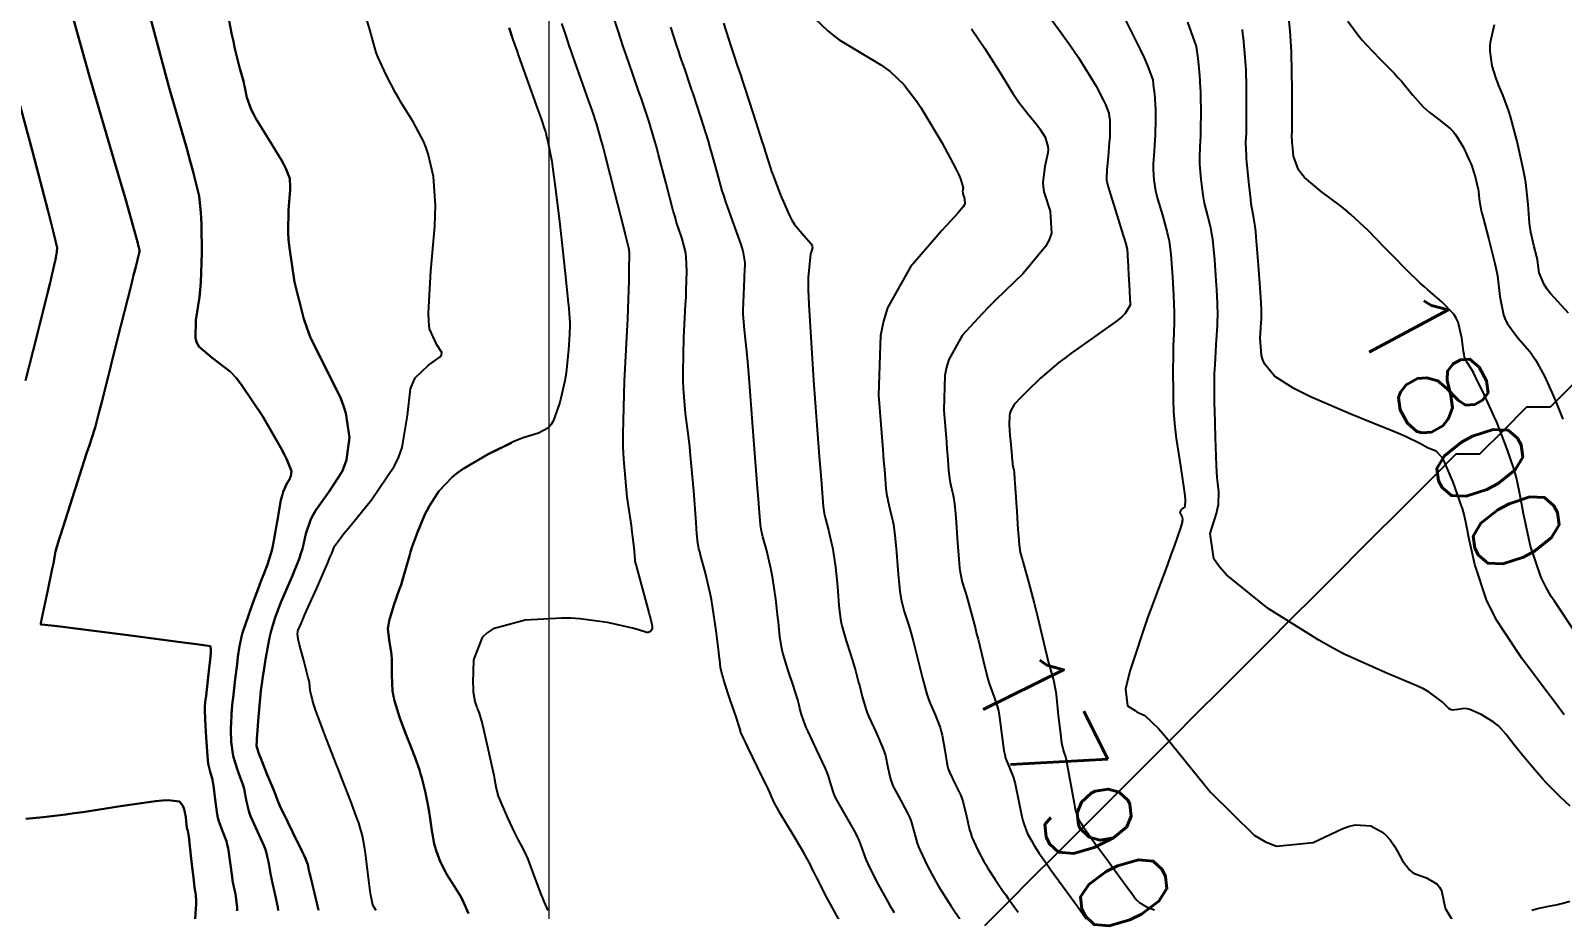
# Model space of a CAD drawing. Header units: metres. Extents: x 837117 to 838477, y 1189012 to 1191015.
# Drawn here: x 837854.5 to 837919.5, y 1189272.1 to 1189309.4 of the extents above; entities that cross this region are included whole.
import ezdxf

# ---------------------------------------------------------------- set-up
doc = ezdxf.new("R2010")
doc.units = ezdxf.units.M
doc.header["$LTSCALE"] = 0.3
doc.layers.add('COORD', color=7, linetype='Continuous', lineweight=20)
doc.layers.add('DRENAJE', color=5, linetype='Continuous', lineweight=25)
doc.layers.add('COTAS 10', color=1, linetype='Continuous')
doc.layers.add('COTAS INT', color=252, linetype='Continuous')
doc.styles.get("Standard").update_dxf_attribs({"font": 'simplex.shx'})

msp = doc.modelspace()

# ---------------------------------------------------------------- linework, layer by layer
at = {"layer": 'COORD'}
msp.add_line((837876.514, 1189013.872), (837876.514, 1191013.872), dxfattribs=at)
at = {"layer": 'COTAS 10'}
for points, elevation in [([(837855.861, 1189311.559), (837857.025, 1189307.411), (837858.129, 1189303.65), (837858.354, 1189302.879), (837858.543, 1189302.225), (837858.935, 1189300.843), (837859.066, 1189300.343), (837859.091, 1189300.245), (837859.111, 1189300.166), (837859.144, 1189300.028), (837859.142, 1189300), (837859.141, 1189299.989), (837859.139, 1189299.978), (837859.131, 1189299.93), (837858.984, 1189299.337), (837858.895, 1189298.983), (837858.786, 1189298.546), (837858.216, 1189296.28), (837857.641, 1189293.999), (837857.527, 1189293.553), (837857.433, 1189293.187), (837857.26, 1189292.532), (837857.101, 1189292.043), (837857.016, 1189291.781), (837856.914, 1189291.464), (837856.397, 1189289.863), (837855.887, 1189288.274), (837855.789, 1189287.965), (837855.709, 1189287.712), (837855.577, 1189287.272), (837855.567, 1189287.205), (837855.564, 1189287.187), (837855.562, 1189287.169), (837855.555, 1189287.109), (837855.504, 1189286.847), (837855.475, 1189286.702), (837855.438, 1189286.526), (837855.25, 1189285.63), (837855, 1189284.439), (837854.954, 1189284.223), (837854.954, 1189284.207), (837854.953, 1189284.19), (837854.957, 1189284.175), (837854.96, 1189284.172), (837854.964, 1189284.171), (837854.982, 1189284.174), (837855.543, 1189284.111), (837855.888, 1189284.068), (837856.316, 1189284.015), (837858.547, 1189283.729), (837860.784, 1189283.44), (837861.215, 1189283.384), (837861.564, 1189283.338), (837862.148, 1189283.26), (837862.167, 1189283.069), (837862.162, 1189282.953), (837862.151, 1189282.809), (837862.073, 1189282.06), (837861.982, 1189281.289), (837861.964, 1189281.13), (837861.949, 1189280.996), (837861.919, 1189280.712), (837861.92, 1189280.43), (837861.924, 1189280.297), (837861.93, 1189280.141), (837861.965, 1189279.38), (837862.021, 1189278.599), (837862.039, 1189278.431), (837862.06, 1189278.283), (837862.144, 1189277.921), (837862.233, 1189277.604), (837862.255, 1189277.484), (837862.277, 1189277.351), (837862.349, 1189276.755), (837862.438, 1189276.131), (837862.471, 1189275.98), (837862.507, 1189275.839), (837862.668, 1189275.409), (837862.83, 1189274.981), (837862.867, 1189274.842), (837862.9, 1189274.694), (837862.994, 1189274.082), (837863.069, 1189273.468), (837863.092, 1189273.318), (837863.116, 1189273.177), (837863.208, 1189272.738), (837863.276, 1189272.308), (837863.284, 1189272.173), (837863.289, 1189272.03)], 1770), ([(837863.289, 1189272.03), (837863.284, 1189272.173), (837863.276, 1189272.308), (837863.208, 1189272.738), (837863.116, 1189273.177), (837863.092, 1189273.318), (837863.069, 1189273.468), (837862.994, 1189274.082), (837862.9, 1189274.694), (837862.867, 1189274.842), (837862.83, 1189274.981), (837862.668, 1189275.409), (837862.507, 1189275.839), (837862.471, 1189275.98), (837862.438, 1189276.131), (837862.349, 1189276.755), (837862.277, 1189277.351), (837862.255, 1189277.484), (837862.233, 1189277.604), (837862.144, 1189277.921), (837862.06, 1189278.283), (837862.039, 1189278.431), (837862.021, 1189278.599), (837861.965, 1189279.38), (837861.93, 1189280.141), (837861.924, 1189280.297), (837861.92, 1189280.43), (837861.919, 1189280.712), (837861.949, 1189280.996), (837861.964, 1189281.13), (837861.982, 1189281.289), (837862.073, 1189282.06), (837862.151, 1189282.809), (837862.162, 1189282.953), (837862.167, 1189283.069), (837862.148, 1189283.26), (837861.564, 1189283.338), (837861.215, 1189283.384), (837860.784, 1189283.44), (837858.547, 1189283.729), (837856.316, 1189284.015), (837855.888, 1189284.068), (837855.543, 1189284.111), (837854.982, 1189284.174), (837854.964, 1189284.171), (837854.96, 1189284.172), (837854.957, 1189284.175), (837854.953, 1189284.19), (837854.954, 1189284.207), (837854.954, 1189284.223), (837855, 1189284.439), (837855.25, 1189285.63), (837855.438, 1189286.526), (837855.475, 1189286.702), (837855.504, 1189286.847), (837855.555, 1189287.109), (837855.562, 1189287.169), (837855.564, 1189287.187), (837855.567, 1189287.205), (837855.577, 1189287.272), (837855.709, 1189287.712), (837855.789, 1189287.965), (837855.887, 1189288.274), (837856.397, 1189289.863), (837856.914, 1189291.464), (837857.016, 1189291.781), (837857.101, 1189292.043), (837857.26, 1189292.532), (837857.433, 1189293.187), (837857.527, 1189293.553), (837857.641, 1189293.999), (837858.216, 1189296.28), (837858.786, 1189298.546), (837858.895, 1189298.983), (837858.984, 1189299.337), (837859.131, 1189299.93), (837859.139, 1189299.978), (837859.141, 1189299.989), (837859.142, 1189300), (837859.144, 1189300.028), (837859.111, 1189300.166), (837859.091, 1189300.245), (837859.066, 1189300.343), (837858.935, 1189300.843), (837858.543, 1189302.225), (837858.354, 1189302.879), (837858.129, 1189303.65), (837857.025, 1189307.411), (837855.861, 1189311.559)], 1770), ([(837920.071, 1189283.784), (837919.15, 1189285.16), (837919.015, 1189285.361), (837918.79, 1189285.769), (837918.595, 1189286.165), (837918.133, 1189287.495), (837917.898, 1189288.607), (837917.846, 1189288.866), (837917.799, 1189289.104), (837917.678, 1189289.786), (837917.546, 1189290.395), (837917.493, 1189290.587), (837917.433, 1189290.789), (837917.155, 1189291.604), (837916.808, 1189292.495), (837916.704, 1189292.746), (837916.596, 1189292.998), (837916.177, 1189293.923), (837915.798, 1189294.699), (837915.715, 1189294.858), (837915.641, 1189294.993), (837915.455, 1189295.275), (837915.345, 1189295.512), (837915.32, 1189295.618), (837915.297, 1189295.742), (837915.231, 1189296.334), (837915.071, 1189296.997), (837914.987, 1189297.165), (837914.887, 1189297.327), (837914.385, 1189297.856), (837913.784, 1189298.359), (837913.622, 1189298.503), (837913.461, 1189298.651), (837912.894, 1189299.202), (837912.307, 1189299.801), (837912.133, 1189299.979), (837911.953, 1189300.16), (837911.266, 1189300.858), (837910.52, 1189301.559), (837910.304, 1189301.743), (837910.133, 1189301.883), (837910.084, 1189301.922), (837909.256, 1189302.535), (837908.558, 1189303.121), (837908.42, 1189303.283), (837908.305, 1189303.446), (837908.092, 1189304.034), (837908.046, 1189304.516), (837908.037, 1189304.612), (837908.031, 1189304.691), (837908.022, 1189304.839), (837908.026, 1189305.137), (837908.027, 1189305.31), (837908.027, 1189305.523), (837908.03, 1189306.621), (837908.018, 1189307.863), (837908.009, 1189308.168), (837907.999, 1189308.455), (837907.943, 1189309.347), (837907.862, 1189310.154)], 1800), ([(837877.048, 1189309.65), (837877.204, 1189309.172), (837877.369, 1189308.683), (837877.434, 1189308.495), (837877.508, 1189308.283), (837877.846, 1189307.328), (837878.19, 1189306.356), (837878.268, 1189306.134), (837878.337, 1189305.932), (837878.525, 1189305.374), (837878.726, 1189304.672), (837878.805, 1189304.38), (837878.893, 1189304.046), (837879.293, 1189302.484), (837879.667, 1189300.998), (837879.739, 1189300.711), (837879.797, 1189300.478), (837879.892, 1189300.085), (837879.897, 1189300.042), (837879.898, 1189300.03), (837879.9, 1189300.017), (837879.905, 1189299.968), (837879.906, 1189299.75), (837879.905, 1189299.631), (837879.903, 1189299.487), (837879.892, 1189298.752), (837879.853, 1189297.551), (837879.834, 1189297.112), (837879.812, 1189296.627), (837879.704, 1189294.492), (837879.64, 1189292.256), (837879.647, 1189291.707), (837879.664, 1189291.189), (837879.812, 1189289.574), (837879.991, 1189288.368), (837880.027, 1189288.107), (837880.058, 1189287.879), (837880.122, 1189287.321), (837880.144, 1189287.035), (837880.148, 1189286.979), (837880.152, 1189286.933), (837880.158, 1189286.849), (837880.215, 1189286.633), (837880.25, 1189286.504), (837880.293, 1189286.345), (837880.52, 1189285.521), (837880.749, 1189284.683), (837880.793, 1189284.515), (837880.83, 1189284.375), (837880.893, 1189284.102), (837880.887, 1189284.012), (837880.88, 1189283.988), (837880.87, 1189283.965), (837880.811, 1189283.882), (837880.721, 1189283.831), (837880.692, 1189283.827), (837880.66, 1189283.828), (837880.527, 1189283.869), (837880.202, 1189283.973), (837880.049, 1189284.013), (837879.869, 1189284.058), (837878.99, 1189284.262), (837877.812, 1189284.42), (837877.443, 1189284.436), (837877.056, 1189284.439), (837875.504, 1189284.352), (837874.149, 1189283.993), (837873.886, 1189283.825), (837873.672, 1189283.628), (837873.306, 1189282.67), (837873.285, 1189281.7), (837873.289, 1189281.495), (837873.297, 1189281.318), (837873.359, 1189280.911), (837873.442, 1189280.697), (837873.464, 1189280.642), (837873.484, 1189280.589), (837873.552, 1189280.415), (837873.648, 1189280.079), (837873.687, 1189279.924), (837873.731, 1189279.742), (837873.933, 1189278.862), (837874.129, 1189277.97), (837874.168, 1189277.78), (837874.201, 1189277.615), (837874.269, 1189277.225), (837874.359, 1189276.894), (837874.406, 1189276.766), (837874.463, 1189276.622), (837874.749, 1189275.971), (837875.051, 1189275.334), (837875.119, 1189275.199), (837875.179, 1189275.082), (837875.337, 1189274.807), (837875.489, 1189274.51), (837875.545, 1189274.378), (837875.607, 1189274.225), (837875.883, 1189273.494), (837876.164, 1189272.742), (837876.23, 1189272.576), (837876.291, 1189272.428), (837876.467, 1189272.045)], 1780), ([(837894.426, 1189309.423), (837894.729, 1189308.988), (837895, 1189308.591), (837895.709, 1189307.474), (837896.184, 1189306.69), (837896.308, 1189306.503), (837896.428, 1189306.33), (837896.832, 1189305.812), (837897.176, 1189305.398), (837897.258, 1189305.29), (837897.334, 1189305.185), (837897.56, 1189304.828), (837897.671, 1189304.434), (837897.675, 1189304.305), (837897.667, 1189304.167), (837897.539, 1189303.598), (837897.449, 1189302.926), (837897.465, 1189302.724), (837897.498, 1189302.515), (837897.766, 1189301.699), (837897.823, 1189300.77), (837897.724, 1189300.489), (837897.574, 1189300.197), (837896.618, 1189299.06), (837895.443, 1189297.922), (837895.155, 1189297.63), (837894.884, 1189297.349), (837894.041, 1189296.42), (837893.473, 1189295.412), (837893.375, 1189295.081), (837893.303, 1189294.727), (837893.257, 1189293.264), (837893.363, 1189291.894), (837893.386, 1189291.6), (837893.407, 1189291.342), (837893.46, 1189290.719), (837893.501, 1189290.367), (837893.515, 1189290.28), (837893.529, 1189290.199), (837893.586, 1189289.943), (837893.642, 1189289.707), (837893.656, 1189289.637), (837893.669, 1189289.565), (837893.708, 1189289.291), (837893.749, 1189288.862), (837893.762, 1189288.693), (837893.776, 1189288.502), (837893.835, 1189287.627), (837893.889, 1189286.962), (837893.905, 1189286.755), (837893.927, 1189286.564), (837893.949, 1189286.396), (837894.038, 1189285.972), (837894.15, 1189285.612), (837894.188, 1189285.484), (837894.228, 1189285.343), (837894.398, 1189284.731), (837894.593, 1189283.992), (837894.649, 1189283.772), (837894.706, 1189283.544), (837894.921, 1189282.664), (837895.128, 1189281.859), (837895.181, 1189281.678), (837895.231, 1189281.517), (837895.397, 1189281.086), (837895.537, 1189280.666), (837895.571, 1189280.511), (837895.603, 1189280.34), (837895.703, 1189279.58), (837895.807, 1189278.824), (837895.842, 1189278.655), (837895.879, 1189278.503), (837896.035, 1189278.102), (837896.2, 1189277.716), (837896.243, 1189277.574), (837896.285, 1189277.417), (837896.425, 1189276.726), (837896.564, 1189276.028), (837896.605, 1189275.867), (837896.647, 1189275.72), (837896.808, 1189275.304), (837896.984, 1189274.983), (837897.088, 1189274.807), (837897.289, 1189274.494), (837897.569, 1189274.092), (837897.672, 1189273.948), (837897.786, 1189273.79), (837898.287, 1189273.099), (837898.791, 1189272.409), (837898.906, 1189272.25), (837899.009, 1189272.105), (837899.295, 1189271.699)], 1790), ([(837874.923, 1189284.198), (837874.149, 1189283.993), (837873.886, 1189283.825), (837873.672, 1189283.628), (837873.306, 1189282.67), (837873.285, 1189281.7), (837873.289, 1189281.495), (837873.297, 1189281.318), (837873.359, 1189280.911), (837873.442, 1189280.697), (837873.464, 1189280.642), (837873.484, 1189280.589), (837873.552, 1189280.415), (837873.648, 1189280.079), (837873.687, 1189279.924), (837873.731, 1189279.742), (837873.933, 1189278.862), (837874.129, 1189277.97), (837874.168, 1189277.78), (837874.201, 1189277.615), (837874.269, 1189277.225), (837874.359, 1189276.894), (837874.406, 1189276.766), (837874.463, 1189276.622), (837874.749, 1189275.971), (837874.923, 1189275.603)], 1780)]:
    msp.add_lwpolyline(points, dxfattribs=dict(at, elevation=elevation))
at = {"layer": 'COTAS INT'}
for points, elevation in [([(837896.372, 1189311.835), (837898.239, 1189309.259), (837898.63, 1189308.701), (837898.966, 1189308.211), (837899.722, 1189307.001), (837900.047, 1189306.355), (837900.111, 1189306.221), (837900.163, 1189306.106), (837900.256, 1189305.849), (837900.272, 1189305.721), (837900.276, 1189305.687), (837900.28, 1189305.654), (837900.292, 1189305.538), (837900.3, 1189305.41), (837900.301, 1189305.369), (837900.302, 1189305.325), (837900.304, 1189305.147), (837900.291, 1189304.856), (837900.283, 1189304.741), (837900.274, 1189304.611), (837900.222, 1189304.018), (837900.173, 1189303.445), (837900.164, 1189303.327), (837900.157, 1189303.227), (837900.153, 1189303.015), (837900.226, 1189302.73), (837900.269, 1189302.584), (837900.323, 1189302.409), (837900.596, 1189301.537), (837900.869, 1189300.668), (837900.922, 1189300.495), (837900.964, 1189300.352), (837901.035, 1189300.081), (837901.047, 1189299.869), (837901.053, 1189299.764), (837901.06, 1189299.637), (837901.094, 1189299.011), (837901.129, 1189298.349), (837901.137, 1189298.201), (837901.145, 1189298.068), (837901.164, 1189297.713), (837900.949, 1189297.357), (837900.809, 1189297.224), (837900.633, 1189297.075), (837899.707, 1189296.409), (837898.645, 1189295.668), (837898.384, 1189295.472), (837898.137, 1189295.279), (837897.363, 1189294.614), (837896.776, 1189294.053), (837896.646, 1189293.926), (837896.531, 1189293.811), (837896.237, 1189293.496), (837896.082, 1189293.221), (837896.055, 1189293.131), (837896.035, 1189293.035), (837896.023, 1189292.636), (837896.058, 1189292.193), (837896.069, 1189292.07), (837896.079, 1189291.945), (837896.121, 1189291.493), (837896.159, 1189291.113), (837896.168, 1189291.035), (837896.176, 1189290.969), (837896.199, 1189290.827), (837896.215, 1189290.759), (837896.219, 1189290.738), (837896.223, 1189290.718), (837896.234, 1189290.638), (837896.258, 1189290.328), (837896.269, 1189290.162), (837896.282, 1189289.962), (837896.348, 1189288.948), (837896.4, 1189288.203), (837896.419, 1189287.929), (837896.436, 1189287.725), (837896.451, 1189287.554), (837896.497, 1189287.221), (837896.574, 1189286.963), (837896.608, 1189286.84), (837896.648, 1189286.694), (837896.843, 1189285.984), (837897.083, 1189285.072), (837897.152, 1189284.8), (837897.223, 1189284.519), (837897.488, 1189283.433), (837897.717, 1189282.492), (837897.766, 1189282.303), (837897.808, 1189282.145), (837897.905, 1189281.832), (837897.97, 1189281.532), (837897.992, 1189281.382), (837898.015, 1189281.204), (837898.113, 1189280.317), (837898.213, 1189279.43), (837898.238, 1189279.251), (837898.262, 1189279.1), (837898.338, 1189278.797), (837898.426, 1189278.514), (837898.457, 1189278.376), (837898.49, 1189278.212), (837898.781, 1189276.595), (837898.815, 1189276.427), (837898.847, 1189276.285), (837898.938, 1189275.98), (837899.015, 1189275.838), (837899.038, 1189275.8), (837899.061, 1189275.761), (837899.149, 1189275.624), (837899.361, 1189275.326), (837899.463, 1189275.186), (837899.582, 1189275.021), (837900.167, 1189274.22), (837900.754, 1189273.417), (837900.875, 1189273.251), (837900.977, 1189273.11), (837901.197, 1189272.804), (837901.295, 1189272.666), (837901.322, 1189272.63), (837901.348, 1189272.596), (837901.441, 1189272.483), (837901.571, 1189272.373), (837901.621, 1189272.34), (837901.676, 1189272.307), (837901.927, 1189272.178), (837902.185, 1189272.069)], 1792), ([(837862.746, 1189310.84), (837863.051, 1189309.247), (837863.124, 1189308.893), (837863.192, 1189308.576), (837863.397, 1189307.747), (837863.547, 1189307.203), (837863.582, 1189307.067), (837863.613, 1189306.936), (837863.699, 1189306.516), (837863.881, 1189306.01), (837863.972, 1189305.826), (837864.081, 1189305.623), (837864.623, 1189304.73), (837865.161, 1189303.86), (837865.267, 1189303.67), (837865.355, 1189303.503), (837865.517, 1189303.087), (837865.532, 1189302.717), (837865.528, 1189302.58), (837865.519, 1189302.427), (837865.456, 1189301.748), (837865.442, 1189300.803), (837865.465, 1189300.484), (837865.5, 1189300.138), (837865.722, 1189298.681), (837866.11, 1189297.126), (837866.249, 1189296.719), (837866.402, 1189296.323), (837867.069, 1189294.978), (837867.679, 1189293.76), (837867.796, 1189293.444), (837867.891, 1189293.137), (837868.047, 1189292.105), (837867.92, 1189291.161), (837867.837, 1189290.91), (837867.733, 1189290.663), (837867.186, 1189289.806), (837866.618, 1189289.026), (837866.502, 1189288.828), (837866.404, 1189288.637), (837866.198, 1189288.01), (837866.053, 1189287.379), (837865.992, 1189287.185), (837865.924, 1189286.983), (837865.603, 1189286.183), (837865.265, 1189285.4), (837865.185, 1189285.209), (837865.111, 1189285.028), (837864.893, 1189284.466), (837864.723, 1189283.907), (837864.679, 1189283.729), (837864.637, 1189283.539), (837864.498, 1189282.769), (837864.389, 1189282.044), (837864.365, 1189281.884), (837864.345, 1189281.741), (837864.295, 1189281.37), (837864.259, 1189281.018), (837864.247, 1189280.887), (837864.234, 1189280.741), (837864.179, 1189280.093), (837864.131, 1189279.477), (837864.123, 1189279.351), (837864.116, 1189279.245), (837864.108, 1189279.022), (837864.179, 1189278.783), (837864.222, 1189278.666), (837864.275, 1189278.528), (837864.55, 1189277.844), (837864.825, 1189277.17), (837864.878, 1189277.036), (837864.921, 1189276.926), (837864.992, 1189276.723), (837865.093, 1189276.486), (837865.155, 1189276.356), (837865.232, 1189276.197), (837865.631, 1189275.389), (837866.032, 1189274.573), (837866.109, 1189274.409), (837866.172, 1189274.273), (837866.277, 1189274.003), (837866.327, 1189273.759), (837866.355, 1189273.639), (837866.39, 1189273.495), (837866.567, 1189272.785), (837866.74, 1189272.066)], 1774), ([(837866.74, 1189272.066), (837866.567, 1189272.785), (837866.39, 1189273.495), (837866.355, 1189273.639), (837866.327, 1189273.759), (837866.277, 1189274.003), (837866.172, 1189274.273), (837866.109, 1189274.409), (837866.032, 1189274.573), (837865.631, 1189275.389), (837865.232, 1189276.197), (837865.155, 1189276.356), (837865.093, 1189276.486), (837864.992, 1189276.723), (837864.921, 1189276.926), (837864.878, 1189277.036), (837864.825, 1189277.17), (837864.55, 1189277.844), (837864.275, 1189278.528), (837864.222, 1189278.666), (837864.179, 1189278.783), (837864.108, 1189279.022), (837864.116, 1189279.245), (837864.123, 1189279.351), (837864.131, 1189279.477), (837864.179, 1189280.093), (837864.234, 1189280.741), (837864.247, 1189280.887), (837864.259, 1189281.018), (837864.295, 1189281.37), (837864.345, 1189281.741), (837864.365, 1189281.884), (837864.389, 1189282.044), (837864.498, 1189282.769), (837864.637, 1189283.539), (837864.679, 1189283.729), (837864.723, 1189283.907), (837864.893, 1189284.466), (837865.111, 1189285.028), (837865.185, 1189285.209), (837865.265, 1189285.4), (837865.603, 1189286.183), (837865.924, 1189286.983), (837865.992, 1189287.185), (837866.053, 1189287.379), (837866.198, 1189288.01), (837866.404, 1189288.637), (837866.502, 1189288.828), (837866.618, 1189289.026), (837867.186, 1189289.806), (837867.733, 1189290.663), (837867.837, 1189290.91), (837867.92, 1189291.161), (837868.047, 1189292.105), (837867.891, 1189293.137), (837867.796, 1189293.444), (837867.679, 1189293.76), (837867.069, 1189294.978), (837866.402, 1189296.323), (837866.249, 1189296.719), (837866.11, 1189297.126), (837865.722, 1189298.681), (837865.5, 1189300.138), (837865.465, 1189300.484), (837865.442, 1189300.803), (837865.456, 1189301.748), (837865.519, 1189302.427), (837865.528, 1189302.58), (837865.532, 1189302.717), (837865.517, 1189303.087), (837865.355, 1189303.503), (837865.267, 1189303.67), (837865.161, 1189303.86), (837864.623, 1189304.73), (837864.081, 1189305.623), (837863.972, 1189305.826), (837863.881, 1189306.01), (837863.699, 1189306.516), (837863.613, 1189306.936), (837863.582, 1189307.067), (837863.547, 1189307.203), (837863.397, 1189307.747), (837863.192, 1189308.576), (837863.124, 1189308.893), (837863.051, 1189309.247), (837862.746, 1189310.84)], 1774), ([(837859.549, 1189310.089), (837860.403, 1189306.927), (837861.147, 1189304.358), (837861.296, 1189303.822), (837861.422, 1189303.363), (837861.671, 1189302.337), (837861.744, 1189301.648), (837861.757, 1189301.4), (837861.768, 1189301.127), (837861.783, 1189299.937), (837861.742, 1189298.677), (837861.718, 1189298.361), (837861.687, 1189298.058), (837861.529, 1189297.08), (837861.517, 1189296.296), (837861.578, 1189296.115), (837861.668, 1189295.95), (837862.226, 1189295.484), (837863.008, 1189294.88), (837863.238, 1189294.628), (837863.474, 1189294.338), (837864.378, 1189292.987), (837865.136, 1189291.664), (837865.281, 1189291.392), (837865.398, 1189291.162), (837865.584, 1189290.675), (837865.556, 1189290.463), (837865.537, 1189290.406), (837865.514, 1189290.35), (837865.391, 1189290.158), (837865.234, 1189289.794), (837865.189, 1189289.63), (837865.144, 1189289.439), (837864.977, 1189288.522), (837864.81, 1189287.573), (837864.765, 1189287.362), (837864.72, 1189287.173), (837864.563, 1189286.677), (837864.37, 1189286.207), (837864.302, 1189286.034), (837864.229, 1189285.843), (837863.915, 1189285.001), (837863.618, 1189284.148), (837863.557, 1189283.951), (837863.503, 1189283.771), (837863.385, 1189283.259), (837863.319, 1189282.799), (837863.299, 1189282.651), (837863.279, 1189282.494), (837863.2, 1189281.852), (837863.126, 1189281.204), (837863.109, 1189281.043), (837863.094, 1189280.889), (837863.049, 1189280.402), (837863.026, 1189279.953), (837863.023, 1189279.824), (837863.023, 1189279.693), (837863.037, 1189279.201), (837863.1, 1189278.691), (837863.131, 1189278.549), (837863.167, 1189278.405), (837863.347, 1189277.883), (837863.529, 1189277.387), (837863.567, 1189277.26), (837863.599, 1189277.139), (837863.67, 1189276.739), (837863.766, 1189276.309), (837863.813, 1189276.168), (837863.869, 1189276.018), (837864.15, 1189275.399), (837864.431, 1189274.777), (837864.488, 1189274.626), (837864.536, 1189274.483), (837864.635, 1189274.043), (837864.698, 1189273.614), (837864.724, 1189273.478), (837864.753, 1189273.336), (837864.887, 1189272.762), (837865.008, 1189272.187), (837865.028, 1189272.044)], 1772), ([(837865.028, 1189272.044), (837865.008, 1189272.187), (837864.887, 1189272.762), (837864.753, 1189273.336), (837864.724, 1189273.478), (837864.698, 1189273.614), (837864.635, 1189274.043), (837864.536, 1189274.483), (837864.488, 1189274.626), (837864.431, 1189274.777), (837864.15, 1189275.399), (837863.869, 1189276.018), (837863.813, 1189276.168), (837863.766, 1189276.309), (837863.67, 1189276.739), (837863.599, 1189277.139), (837863.567, 1189277.26), (837863.529, 1189277.387), (837863.347, 1189277.883), (837863.167, 1189278.405), (837863.131, 1189278.549), (837863.1, 1189278.691), (837863.037, 1189279.201), (837863.023, 1189279.693), (837863.023, 1189279.824), (837863.026, 1189279.953), (837863.049, 1189280.402), (837863.094, 1189280.889), (837863.109, 1189281.043), (837863.126, 1189281.204), (837863.2, 1189281.852), (837863.279, 1189282.494), (837863.299, 1189282.651), (837863.319, 1189282.799), (837863.385, 1189283.259), (837863.503, 1189283.771), (837863.557, 1189283.951), (837863.618, 1189284.148), (837863.915, 1189285.001), (837864.229, 1189285.843), (837864.302, 1189286.034), (837864.37, 1189286.207), (837864.563, 1189286.677), (837864.72, 1189287.173), (837864.765, 1189287.362), (837864.81, 1189287.573), (837864.977, 1189288.522), (837865.144, 1189289.439), (837865.189, 1189289.63), (837865.234, 1189289.794), (837865.391, 1189290.158), (837865.514, 1189290.35), (837865.537, 1189290.406), (837865.556, 1189290.463), (837865.584, 1189290.675), (837865.398, 1189291.162), (837865.281, 1189291.392), (837865.136, 1189291.664), (837864.378, 1189292.987), (837863.474, 1189294.338), (837863.238, 1189294.628), (837863.008, 1189294.88), (837862.226, 1189295.484), (837861.668, 1189295.95), (837861.578, 1189296.115), (837861.517, 1189296.296), (837861.529, 1189297.08), (837861.687, 1189298.058), (837861.718, 1189298.361), (837861.742, 1189298.677), (837861.783, 1189299.937), (837861.768, 1189301.127), (837861.757, 1189301.4), (837861.744, 1189301.648), (837861.671, 1189302.337), (837861.422, 1189303.363), (837861.296, 1189303.822), (837861.147, 1189304.358), (837860.403, 1189306.927), (837859.549, 1189310.089)], 1772), ([(837869.178, 1189272.047), (837869.045, 1189272.27), (837868.976, 1189272.559), (837868.953, 1189272.697), (837868.929, 1189272.86), (837868.827, 1189273.656), (837868.725, 1189274.479), (837868.7, 1189274.659), (837868.677, 1189274.818), (837868.607, 1189275.219), (837868.491, 1189275.611), (837868.439, 1189275.763), (837868.379, 1189275.935), (837868.087, 1189276.714), (837867.71, 1189277.69), (837867.596, 1189277.985), (837867.476, 1189278.292), (837867.008, 1189279.489), (837866.61, 1189280.55), (837866.535, 1189280.77), (837866.475, 1189280.959), (837866.384, 1189281.375), (837866.347, 1189281.697), (837866.321, 1189281.827), (837866.288, 1189281.974), (837866.11, 1189282.652), (837865.933, 1189283.309), (837865.901, 1189283.442), (837865.875, 1189283.554), (837865.843, 1189283.786), (837865.856, 1189283.866), (837865.86, 1189283.883), (837865.862, 1189283.898), (837865.871, 1189283.931), (837865.994, 1189284.212), (837866.069, 1189284.383), (837866.161, 1189284.594), (837866.644, 1189285.689), (837867.127, 1189286.793), (837867.22, 1189287.008), (837867.295, 1189287.185), (837867.42, 1189287.499), (837867.665, 1189287.835), (837867.816, 1189288.026), (837868.003, 1189288.259), (837868.981, 1189289.454), (837869.954, 1189290.897), (837870.139, 1189291.286), (837870.286, 1189291.672), (837870.514, 1189293.028), (837870.643, 1189294.165), (837870.729, 1189294.412), (837870.837, 1189294.63), (837871.407, 1189295.173), (837871.894, 1189295.519), (837871.949, 1189295.613), (837871.969, 1189295.706), (837871.755, 1189296.034), (837871.449, 1189296.71), (837871.411, 1189297.021), (837871.394, 1189297.387), (837871.504, 1189299.159), (837871.669, 1189301.065), (837871.687, 1189301.516), (837871.693, 1189301.933), (837871.617, 1189303.162), (837871.391, 1189304.132), (837871.303, 1189304.387), (837871.204, 1189304.635), (837870.753, 1189305.482), (837870.258, 1189306.279), (837870.131, 1189306.496), (837870.007, 1189306.711), (837869.598, 1189307.475), (837869.263, 1189308.219), (837869.187, 1189308.422), (837869.118, 1189308.624), (837868.93, 1189309.343), (837868.679, 1189310.147)], 1776), ([(837869.178, 1189272.047), (837869.045, 1189272.27), (837868.976, 1189272.559), (837868.953, 1189272.697), (837868.929, 1189272.86), (837868.827, 1189273.656), (837868.725, 1189274.479), (837868.7, 1189274.659), (837868.677, 1189274.818), (837868.607, 1189275.219), (837868.491, 1189275.611), (837868.439, 1189275.763), (837868.379, 1189275.935), (837868.087, 1189276.714), (837867.71, 1189277.69), (837867.596, 1189277.985), (837867.476, 1189278.292), (837867.008, 1189279.489), (837866.61, 1189280.55), (837866.535, 1189280.77), (837866.475, 1189280.959), (837866.384, 1189281.375), (837866.347, 1189281.697), (837866.321, 1189281.827), (837866.288, 1189281.974), (837866.11, 1189282.652), (837865.933, 1189283.309), (837865.901, 1189283.442), (837865.875, 1189283.554), (837865.843, 1189283.786), (837865.856, 1189283.866), (837865.86, 1189283.883), (837865.862, 1189283.898), (837865.871, 1189283.931), (837865.994, 1189284.212), (837866.069, 1189284.383), (837866.161, 1189284.594), (837866.644, 1189285.689), (837867.127, 1189286.793), (837867.22, 1189287.008), (837867.295, 1189287.185), (837867.42, 1189287.499), (837867.665, 1189287.835), (837867.816, 1189288.026), (837868.003, 1189288.259), (837868.981, 1189289.454), (837869.954, 1189290.897), (837870.139, 1189291.286), (837870.286, 1189291.672), (837870.514, 1189293.028), (837870.643, 1189294.165), (837870.729, 1189294.412), (837870.837, 1189294.63), (837871.407, 1189295.173), (837871.894, 1189295.519), (837871.949, 1189295.613), (837871.969, 1189295.706), (837871.755, 1189296.034), (837871.449, 1189296.71), (837871.411, 1189297.021), (837871.394, 1189297.387), (837871.504, 1189299.159), (837871.669, 1189301.065), (837871.687, 1189301.516), (837871.693, 1189301.933), (837871.617, 1189303.162), (837871.391, 1189304.132), (837871.303, 1189304.387), (837871.204, 1189304.635), (837870.753, 1189305.482), (837870.258, 1189306.279), (837870.131, 1189306.496), (837870.007, 1189306.711), (837869.598, 1189307.475), (837869.263, 1189308.219), (837869.187, 1189308.422), (837869.118, 1189308.624), (837868.93, 1189309.343), (837868.679, 1189310.147)], 1776), ([(837887.474, 1189310.161), (837888.332, 1189309.348), (837888.576, 1189309.151), (837888.822, 1189308.967), (837889.737, 1189308.404), (837890.585, 1189307.905), (837890.789, 1189307.761), (837890.98, 1189307.615), (837891.562, 1189307.068), (837892.11, 1189306.349), (837892.28, 1189306.095), (837892.457, 1189305.817), (837893.166, 1189304.611), (837893.767, 1189303.487), (837893.878, 1189303.26), (837893.964, 1189303.069), (837894.074, 1189302.684), (837894.053, 1189302.525), (837894.057, 1189302.477), (837894.064, 1189302.427), (837894.128, 1189302.234), (837894.141, 1189302.014), (837894.118, 1189301.948), (837894.082, 1189301.879), (837893.856, 1189301.61), (837893.363, 1189301.089), (837893.16, 1189300.861), (837892.927, 1189300.597), (837891.845, 1189299.344), (837890.863, 1189297.602), (837890.695, 1189297.03), (837890.57, 1189296.42), (837890.492, 1189293.892), (837890.668, 1189291.595), (837890.704, 1189291.13), (837890.735, 1189290.739), (837890.8, 1189289.945), (837890.844, 1189289.62), (837890.862, 1189289.525), (837890.882, 1189289.428), (837890.972, 1189289.059), (837891.069, 1189288.654), (837891.092, 1189288.535), (837891.115, 1189288.413), (837891.182, 1189287.945), (837891.239, 1189287.396), (837891.255, 1189287.223), (837891.27, 1189287.041), (837891.322, 1189286.306), (837891.379, 1189285.722), (837891.392, 1189285.583), (837891.392, 1189285.58), (837891.418, 1189285.403), (837891.447, 1189285.237), (837891.578, 1189284.724), (837891.727, 1189284.262), (837891.768, 1189284.128), (837891.808, 1189283.992), (837891.954, 1189283.478), (837892.103, 1189282.912), (837892.146, 1189282.743), (837892.189, 1189282.569), (837892.354, 1189281.895), (837892.539, 1189281.225), (837892.596, 1189281.054), (837892.655, 1189280.888), (837892.889, 1189280.34), (837893.103, 1189279.801), (837893.15, 1189279.64), (837893.191, 1189279.476), (837893.293, 1189278.842), (837893.401, 1189278.218), (837893.445, 1189278.059), (837893.496, 1189277.906), (837893.732, 1189277.406), (837893.975, 1189276.917), (837894.03, 1189276.772), (837894.079, 1189276.622), (837894.215, 1189276.046), (837894.348, 1189275.462), (837894.396, 1189275.306), (837894.448, 1189275.154), (837894.678, 1189274.629), (837894.953, 1189274.127), (837895.033, 1189273.99), (837895.115, 1189273.853), (837895.428, 1189273.365), (837895.777, 1189272.859), (837895.881, 1189272.71), (837895.989, 1189272.558), (837896.408, 1189271.979)], 1788), ([(837900.786, 1189310.136), (837901.596, 1189308.527), (837901.754, 1189308.192), (837901.884, 1189307.905), (837902.115, 1189307.265), (837902.156, 1189306.947), (837902.166, 1189306.862), (837902.175, 1189306.779), (837902.204, 1189306.49), (837902.224, 1189306.171), (837902.228, 1189306.068), (837902.231, 1189305.96), (837902.236, 1189305.515), (837902.225, 1189305.022), (837902.219, 1189304.883), (837902.212, 1189304.742), (837902.172, 1189304.223), (837902.141, 1189303.72), (837902.138, 1189303.589), (837902.138, 1189303.461), (837902.161, 1189303.031), (837902.241, 1189302.553), (837902.278, 1189302.395), (837902.321, 1189302.225), (837902.527, 1189301.521), (837902.733, 1189300.794), (837902.776, 1189300.61), (837902.812, 1189300.434), (837902.89, 1189299.859), (837902.929, 1189299.275), (837902.94, 1189299.093), (837902.951, 1189298.902), (837902.994, 1189298.138), (837903.023, 1189297.388), (837903.026, 1189297.206), (837903.027, 1189297.036), (837903.01, 1189296.514), (837902.985, 1189295.988), (837902.981, 1189295.816), (837902.978, 1189295.631), (837902.975, 1189294.865), (837902.98, 1189294.095), (837902.982, 1189293.908), (837902.985, 1189293.731), (837902.996, 1189293.187), (837903.048, 1189292.55), (837903.077, 1189292.315), (837903.112, 1189292.055), (837903.29, 1189290.905), (837903.451, 1189289.838), (837903.475, 1189289.63), (837903.491, 1189289.46), (837903.475, 1189289.162), (837903.405, 1189289.11), (837903.387, 1189289.095), (837903.37, 1189289.079), (837903.312, 1189289.02), (837903.276, 1189288.96), (837903.272, 1189288.943), (837903.271, 1189288.927), (837903.289, 1189288.869), (837903.323, 1189288.811), (837903.341, 1189288.779), (837903.371, 1189288.721), (837903.377, 1189288.616), (837903.37, 1189288.57), (837903.36, 1189288.517), (837903.296, 1189288.265), (837903.029, 1189287.498), (837902.891, 1189287.12), (837902.725, 1189286.671), (837901.897, 1189284.449), (837901.153, 1189282.241), (837901.04, 1189281.8), (837900.968, 1189281.433), (837901.045, 1189280.723), (837901.365, 1189280.522), (837901.447, 1189280.476), (837901.526, 1189280.434), (837901.784, 1189280.318), (837902.355, 1189279.764), (837902.632, 1189279.447), (837902.96, 1189279.058), (837904.57, 1189277.061), (837906.42, 1189275.237), (837906.898, 1189274.958), (837907.362, 1189274.776), (837908.917, 1189274.933), (837910.181, 1189275.525), (837910.462, 1189275.618), (837910.713, 1189275.679), (837911.372, 1189275.643), (837911.779, 1189275.407), (837911.871, 1189275.342), (837911.954, 1189275.278), (837912.182, 1189275.046), (837912.367, 1189274.769), (837912.423, 1189274.677), (837912.482, 1189274.577), (837912.715, 1189274.156), (837913.021, 1189273.76), (837913.127, 1189273.676), (837913.242, 1189273.602), (837913.731, 1189273.425), (837914.186, 1189273.165), (837914.279, 1189273.038), (837914.358, 1189272.888), (837914.525, 1189272.149), (837914.891, 1189271.521)], 1794), ([(837874.815, 1189309.472), (837874.871, 1189309.302), (837874.968, 1189309.006), (837875.078, 1189308.693), (837875.143, 1189308.511), (837875.222, 1189308.289), (837875.63, 1189307.145), (837876.04, 1189305.992), (837876.121, 1189305.764), (837876.188, 1189305.575), (837876.311, 1189305.223), (837876.356, 1189305.067), (837876.373, 1189305.003), (837876.393, 1189304.928), (837876.481, 1189304.582), (837876.593, 1189304.018), (837876.627, 1189303.806), (837876.662, 1189303.571), (837876.802, 1189302.52), (837876.952, 1189301.253), (837876.995, 1189300.881), (837877.038, 1189300.5), (837877.196, 1189299.049), (837877.325, 1189297.812), (837877.349, 1189297.567), (837877.369, 1189297.363), (837877.399, 1189296.978), (837877.389, 1189296.733), (837877.383, 1189296.618), (837877.377, 1189296.482), (837877.342, 1189295.82), (837877.259, 1189294.991), (837877.222, 1189294.751), (837877.178, 1189294.506), (837876.971, 1189293.579), (837876.682, 1189292.797), (837876.587, 1189292.643), (837876.486, 1189292.515), (837876.067, 1189292.279), (837875.459, 1189292.107), (837875.238, 1189292.02), (837874.995, 1189291.916), (837873.928, 1189291.4), (837872.868, 1189290.778), (837872.629, 1189290.607), (837872.414, 1189290.438), (837871.834, 1189289.832), (837871.437, 1189289.205), (837871.338, 1189289.022), (837871.244, 1189288.834), (837870.941, 1189288.122), (837870.699, 1189287.432), (837870.642, 1189287.258), (837870.59, 1189287.091), (837870.44, 1189286.552), (837870.288, 1189286.015), (837870.235, 1189285.851), (837870.177, 1189285.679), (837869.927, 1189284.999), (837869.725, 1189284.33), (837869.697, 1189284.164), (837869.681, 1189284.007), (837869.726, 1189283.511), (837869.819, 1189283.02), (837869.835, 1189282.866), (837869.846, 1189282.704), (837869.846, 1189282.052), (837869.88, 1189281.341), (837869.912, 1189281.14), (837869.954, 1189280.939), (837870.184, 1189280.2), (837870.459, 1189279.494), (837870.53, 1189279.314), (837870.597, 1189279.14), (837870.819, 1189278.565), (837871.013, 1189278.007), (837871.063, 1189277.843), (837871.111, 1189277.676), (837871.27, 1189277.041), (837871.403, 1189276.394), (837871.434, 1189276.219), (837871.463, 1189276.047), (837871.548, 1189275.44), (837871.644, 1189274.877), (837871.68, 1189274.731), (837871.719, 1189274.591), (837871.897, 1189274.12), (837872.115, 1189273.691), (837872.18, 1189273.575), (837872.247, 1189273.462), (837872.508, 1189273.064), (837872.764, 1189272.653), (837872.829, 1189272.531), (837872.891, 1189272.405), (837873.093, 1189271.92)], 1778), ([(837874.923, 1189309.142), (837874.871, 1189309.302), (837874.815, 1189309.472)], 1778), ([(837888.289, 1189272.602), (837887.85, 1189273.458), (837887.766, 1189273.625), (837887.698, 1189273.762), (837887.585, 1189274.007), (837887.463, 1189274.237), (837887.389, 1189274.366), (837887.298, 1189274.522), (837886.822, 1189275.319), (837886.348, 1189276.116), (837886.257, 1189276.272), (837886.183, 1189276.4), (837886.064, 1189276.63), (837885.954, 1189276.884), (837885.886, 1189277.028), (837885.802, 1189277.203), (837885.365, 1189278.101), (837884.925, 1189279.002), (837884.84, 1189279.179), (837884.771, 1189279.324), (837884.653, 1189279.588), (837884.639, 1189279.643), (837884.636, 1189279.658), (837884.632, 1189279.672), (837884.62, 1189279.718), (837884.548, 1189279.938), (837884.457, 1189280.211), (837884.199, 1189280.978), (837883.942, 1189281.76), (837883.892, 1189281.921), (837883.851, 1189282.056), (837883.782, 1189282.343), (837883.75, 1189282.66), (837883.733, 1189282.815), (837883.712, 1189282.999), (837883.604, 1189283.905), (837883.452, 1189284.956), (837883.403, 1189285.231), (837883.35, 1189285.498), (837883.133, 1189286.405), (837882.94, 1189287.116), (837882.903, 1189287.26), (837882.872, 1189287.38), (837882.819, 1189287.623), (837882.787, 1189288.019), (837882.77, 1189288.236), (837882.75, 1189288.5), (837882.647, 1189289.841), (837882.519, 1189291.345), (837882.482, 1189291.712), (837882.445, 1189292.056), (837882.307, 1189293.122), (837882.21, 1189294.177), (837882.199, 1189294.516), (837882.195, 1189294.874), (837882.236, 1189296.335), (837882.307, 1189297.735), (837882.322, 1189298.055), (837882.334, 1189298.346), (837882.36, 1189299.152), (837882.332, 1189299.741), (837882.311, 1189299.896), (837882.284, 1189300.047), (837882.138, 1189300.561), (837881.925, 1189301.213), (837881.855, 1189301.451), (837881.781, 1189301.714), (837881.477, 1189302.873), (837881.161, 1189304.084), (837881.08, 1189304.38), (837881.001, 1189304.659), (837880.739, 1189305.525), (837880.487, 1189306.29), (837880.414, 1189306.504), (837880.34, 1189306.72), (837880.063, 1189307.511), (837879.794, 1189308.278), (837879.725, 1189308.478), (837879.659, 1189308.674), (837879.44, 1189309.337), (837879.226, 1189309.997)], 1782), ([(837888.859, 1189271.56), (837888.289, 1189272.602), (837887.85, 1189273.458), (837887.766, 1189273.625), (837887.698, 1189273.762), (837887.585, 1189274.007), (837887.463, 1189274.237), (837887.389, 1189274.366), (837887.298, 1189274.522), (837886.822, 1189275.319), (837886.348, 1189276.116), (837886.257, 1189276.272), (837886.183, 1189276.4), (837886.064, 1189276.63), (837885.954, 1189276.884), (837885.886, 1189277.028), (837885.802, 1189277.203), (837885.365, 1189278.101), (837884.925, 1189279.002), (837884.84, 1189279.179), (837884.771, 1189279.324), (837884.653, 1189279.588), (837884.639, 1189279.643), (837884.636, 1189279.658), (837884.632, 1189279.672), (837884.62, 1189279.718), (837884.548, 1189279.938), (837884.457, 1189280.211), (837884.199, 1189280.978), (837883.942, 1189281.76), (837883.892, 1189281.921), (837883.851, 1189282.056), (837883.782, 1189282.343), (837883.75, 1189282.66), (837883.733, 1189282.815), (837883.712, 1189282.999), (837883.604, 1189283.905), (837883.452, 1189284.956), (837883.403, 1189285.231), (837883.35, 1189285.498), (837883.133, 1189286.405), (837882.94, 1189287.116), (837882.903, 1189287.26), (837882.872, 1189287.38), (837882.819, 1189287.623), (837882.787, 1189288.019), (837882.77, 1189288.236), (837882.75, 1189288.5), (837882.647, 1189289.841), (837882.519, 1189291.345), (837882.482, 1189291.712), (837882.445, 1189292.056), (837882.307, 1189293.122), (837882.21, 1189294.177), (837882.199, 1189294.516), (837882.195, 1189294.874), (837882.236, 1189296.335), (837882.307, 1189297.735), (837882.322, 1189298.055), (837882.334, 1189298.346), (837882.36, 1189299.152), (837882.332, 1189299.741), (837882.311, 1189299.896), (837882.284, 1189300.047), (837882.138, 1189300.561), (837881.925, 1189301.213), (837881.855, 1189301.451), (837881.781, 1189301.714), (837881.477, 1189302.873), (837881.161, 1189304.084), (837881.08, 1189304.38), (837881.001, 1189304.659), (837880.739, 1189305.525), (837880.487, 1189306.29), (837880.414, 1189306.504), (837880.34, 1189306.72), (837880.063, 1189307.511), (837879.794, 1189308.278), (837879.725, 1189308.478), (837879.659, 1189308.674), (837879.44, 1189309.337), (837879.226, 1189309.997)], 1782), ([(837891.169, 1189271.945), (837891.028, 1189272.18), (837890.89, 1189272.416), (837890.419, 1189273.278), (837890.05, 1189274.023), (837889.976, 1189274.185), (837889.914, 1189274.329), (837889.795, 1189274.687), (837889.668, 1189275.032), (837889.602, 1189275.168), (837889.523, 1189275.32), (837889.126, 1189276.014), (837888.731, 1189276.713), (837888.653, 1189276.868), (837888.589, 1189277.006), (837888.474, 1189277.367), (837888.366, 1189277.748), (837888.307, 1189277.899), (837888.236, 1189278.069), (837887.873, 1189278.848), (837887.502, 1189279.631), (837887.425, 1189279.804), (837887.36, 1189279.958), (837887.22, 1189280.357), (837887.156, 1189280.618), (837887.139, 1189280.686), (837887.122, 1189280.752), (837887.065, 1189280.972), (837886.968, 1189281.289), (837886.927, 1189281.417), (837886.88, 1189281.561), (837886.659, 1189282.226), (837886.443, 1189282.919), (837886.401, 1189283.081), (837886.365, 1189283.231), (837886.296, 1189283.664), (837886.257, 1189284.12), (837886.24, 1189284.284), (837886.221, 1189284.465), (837886.13, 1189285.252), (837886.006, 1189286.108), (837885.966, 1189286.332), (837885.923, 1189286.55), (837885.746, 1189287.29), (837885.587, 1189287.887), (837885.556, 1189288.015), (837885.53, 1189288.127), (837885.479, 1189288.397), (837885.423, 1189289.105), (837885.393, 1189289.493), (837885.356, 1189289.965), (837885.173, 1189292.362), (837884.98, 1189294.811), (837884.937, 1189295.316), (837884.899, 1189295.745), (837884.802, 1189296.67), (837884.757, 1189297.166), (837884.751, 1189297.324), (837884.749, 1189297.493), (837884.769, 1189298.179), (837884.802, 1189298.836), (837884.809, 1189298.986), (837884.815, 1189299.123), (837884.827, 1189299.501), (837884.757, 1189299.928), (837884.712, 1189300.095), (837884.655, 1189300.284), (837884.354, 1189301.142), (837884.016, 1189302.087), (837883.936, 1189302.33), (837883.861, 1189302.566), (837883.638, 1189303.352), (837883.421, 1189304.155), (837883.349, 1189304.402), (837883.272, 1189304.659), (837882.953, 1189305.676), (837882.636, 1189306.647), (837882.561, 1189306.875), (837882.49, 1189307.085), (837882.28, 1189307.694), (837882.08, 1189308.272), (837882.016, 1189308.462), (837881.949, 1189308.664), (837881.675, 1189309.502)], 1784), ([(837883.911, 1189309.667), (837884.239, 1189308.654), (837884.308, 1189308.445), (837884.366, 1189308.266), (837884.497, 1189307.877), (837884.64, 1189307.449), (837884.707, 1189307.245), (837884.786, 1189307.004), (837885.167, 1189305.828), (837885.543, 1189304.659), (837885.618, 1189304.423), (837885.68, 1189304.226), (837885.8, 1189303.83), (837885.902, 1189303.518), (837885.954, 1189303.374), (837886.016, 1189303.204), (837886.323, 1189302.379), (837886.705, 1189301.511), (837886.813, 1189301.314), (837886.923, 1189301.135), (837887.332, 1189300.647), (837887.628, 1189300.306), (837887.667, 1189300.22), (837887.687, 1189300.138), (837887.603, 1189299.873), (837887.497, 1189298.906), (837887.503, 1189298.381), (837887.524, 1189297.745), (837887.726, 1189294.52), (837887.973, 1189291.296), (837888.022, 1189290.66), (837888.062, 1189290.136), (837888.139, 1189289.171), (837888.187, 1189288.873), (837888.209, 1189288.77), (837888.235, 1189288.657), (837888.359, 1189288.174), (837888.496, 1189287.602), (837888.529, 1189287.434), (837888.56, 1189287.261), (837888.656, 1189286.598), (837888.73, 1189285.93), (837888.747, 1189285.754), (837888.763, 1189285.581), (837888.809, 1189284.985), (837888.878, 1189284.405), (837888.909, 1189284.242), (837888.945, 1189284.078), (837889.118, 1189283.475), (837889.304, 1189282.912), (837889.347, 1189282.773), (837889.388, 1189282.641), (837889.509, 1189282.225), (837889.613, 1189281.832), (837889.642, 1189281.715), (837889.673, 1189281.594), (837889.787, 1189281.126), (837889.949, 1189280.591), (837890.01, 1189280.429), (837890.078, 1189280.259), (837890.381, 1189279.594), (837890.67, 1189278.935), (837890.729, 1189278.77), (837890.779, 1189278.612)], 1786), ([(837883.911, 1189309.667), (837884.239, 1189308.654), (837884.308, 1189308.445), (837884.366, 1189308.266), (837884.497, 1189307.877), (837884.64, 1189307.449), (837884.707, 1189307.245), (837884.786, 1189307.004), (837885.167, 1189305.828), (837885.543, 1189304.659), (837885.618, 1189304.423), (837885.68, 1189304.226), (837885.8, 1189303.83), (837885.902, 1189303.518), (837885.954, 1189303.374), (837886.016, 1189303.204), (837886.323, 1189302.379), (837886.705, 1189301.511), (837886.813, 1189301.314), (837886.923, 1189301.135), (837887.332, 1189300.647), (837887.628, 1189300.306), (837887.667, 1189300.22), (837887.687, 1189300.138), (837887.603, 1189299.873), (837887.497, 1189298.906), (837887.503, 1189298.381), (837887.524, 1189297.745), (837887.726, 1189294.52), (837887.973, 1189291.296), (837888.022, 1189290.66), (837888.062, 1189290.136), (837888.139, 1189289.171), (837888.187, 1189288.873), (837888.209, 1189288.77), (837888.235, 1189288.657), (837888.359, 1189288.174), (837888.496, 1189287.602), (837888.529, 1189287.434), (837888.56, 1189287.261), (837888.656, 1189286.598), (837888.73, 1189285.93), (837888.747, 1189285.754), (837888.763, 1189285.581), (837888.809, 1189284.985), (837888.878, 1189284.405), (837888.909, 1189284.242), (837888.945, 1189284.078), (837889.118, 1189283.475), (837889.304, 1189282.912), (837889.347, 1189282.773), (837889.388, 1189282.641), (837889.509, 1189282.225), (837889.613, 1189281.832), (837889.642, 1189281.715), (837889.673, 1189281.594), (837889.787, 1189281.126), (837889.949, 1189280.591), (837890.01, 1189280.429), (837890.078, 1189280.259), (837890.381, 1189279.594), (837890.67, 1189278.935), (837890.729, 1189278.77), (837890.779, 1189278.612), (837890.884, 1189278.105), (837890.995, 1189277.612), (837891.049, 1189277.463), (837891.113, 1189277.309), (837891.429, 1189276.71), (837891.749, 1189276.119), (837891.816, 1189275.97), (837891.874, 1189275.827), (837892.005, 1189275.367), (837892.131, 1189274.895), (837892.186, 1189274.746), (837892.249, 1189274.589), (837892.549, 1189273.953), (837892.921, 1189273.271), (837893.031, 1189273.085), (837893.142, 1189272.899), (837893.568, 1189272.236), (837893.984, 1189271.625)], 1786), ([(837919.821, 1189276.467), (837919.413, 1189276.849), (837918.953, 1189277.308), (837918.818, 1189277.451), (837918.68, 1189277.602), (837918.156, 1189278.207), (837917.664, 1189278.804), (837917.547, 1189278.95), (837917.438, 1189279.088), (837917.113, 1189279.515), (837916.785, 1189279.87), (837916.674, 1189279.963), (837916.555, 1189280.052), (837916.053, 1189280.355), (837915.56, 1189280.562), (837915.447, 1189280.591), (837915.343, 1189280.607), (837915.055, 1189280.566), (837914.818, 1189280.542), (837914.747, 1189280.57), (837914.674, 1189280.612), (837914.392, 1189280.891), (837913.841, 1189281.309), (837913.598, 1189281.441), (837913.317, 1189281.579), (837911.975, 1189282.132), (837910.243, 1189282.912), (837909.716, 1189283.193), (837909.167, 1189283.502), (837907.013, 1189284.852), (837905.242, 1189286.272), (837904.934, 1189286.626), (837904.707, 1189286.962), (837904.547, 1189288.031), (837904.821, 1189288.883), (837904.867, 1189289.083), (837904.901, 1189289.267), (837904.914, 1189289.798), (837904.849, 1189290.411), (837904.834, 1189290.646), (837904.82, 1189290.909), (837904.777, 1189292.095), (837904.748, 1189293.271), (837904.743, 1189293.528), (837904.738, 1189293.755), (837904.73, 1189294.328), (837904.741, 1189294.817), (837904.749, 1189294.991), (837904.759, 1189295.182), (837904.812, 1189296.013), (837904.86, 1189296.861), (837904.868, 1189297.062), (837904.872, 1189297.249), (837904.865, 1189297.805), (837904.832, 1189298.367), (837904.819, 1189298.558), (837904.806, 1189298.764), (837904.746, 1189299.637), (837904.66, 1189300.516), (837904.63, 1189300.726), (837904.598, 1189300.921), (837904.458, 1189301.506), (837904.319, 1189302.041), (837904.286, 1189302.205), (837904.256, 1189302.375), (837904.169, 1189303.048), (837904.119, 1189303.695), (837904.112, 1189303.85), (837904.109, 1189303.995), (837904.122, 1189304.428), (837904.15, 1189304.874), (837904.155, 1189305.025), (837904.159, 1189305.189), (837904.167, 1189305.884), (837904.16, 1189306.594), (837904.155, 1189306.768), (837904.149, 1189306.932), (837904.117, 1189307.443), (837904.071, 1189307.904), (837904.056, 1189308.037), (837904.04, 1189308.173), (837903.974, 1189308.682), (837903.605, 1189309.704)], 1796), ([(837910.392, 1189309.75), (837910.87, 1189309.11), (837911.016, 1189308.934), (837911.168, 1189308.76), (837911.767, 1189308.139), (837912.365, 1189307.534), (837912.517, 1189307.37), (837912.663, 1189307.208), (837913.14, 1189306.636), (837913.585, 1189306.127), (837913.711, 1189306.005), (837913.839, 1189305.891), (837914.307, 1189305.545), (837914.749, 1189305.191), (837914.858, 1189305.071), (837914.963, 1189304.943), (837915.296, 1189304.401), (837915.557, 1189303.837), (837915.616, 1189303.694), (837915.668, 1189303.557), (837915.811, 1189303.111), (837915.898, 1189302.726), (837915.916, 1189302.628), (837915.931, 1189302.533), (837915.965, 1189302.221), (837916.038, 1189301.781), (837916.078, 1189301.606), (837916.127, 1189301.408), (837916.375, 1189300.5), (837916.632, 1189299.484), (837916.686, 1189299.218), (837916.733, 1189298.958), (837916.841, 1189298.077), (837916.995, 1189297.299), (837917.071, 1189297.104), (837917.161, 1189296.919), (837917.604, 1189296.325), (837918.105, 1189295.751), (837918.23, 1189295.578), (837918.35, 1189295.399), (837918.734, 1189294.703), (837919.064, 1189293.975), (837919.149, 1189293.777), (837919.231, 1189293.579), (837919.504, 1189292.878)], 1802), ([(837919.754, 1189297.375), (837918.984, 1189298.213), (837918.835, 1189298.407), (837918.713, 1189298.585), (837918.504, 1189299.089), (837918.452, 1189299.507), (837918.43, 1189299.629), (837918.405, 1189299.755), (837918.283, 1189300.237), (837918.157, 1189300.81), (837918.129, 1189300.994), (837918.103, 1189301.188), (837918.035, 1189301.983), (837917.934, 1189302.919), (837917.888, 1189303.203), (837917.833, 1189303.498), (837917.572, 1189304.653), (837917.287, 1189305.706), (837917.218, 1189305.937), (837917.152, 1189306.142), (837916.952, 1189306.663), (837916.78, 1189307.058), (837916.733, 1189307.184), (837916.685, 1189307.317), (837916.515, 1189307.856), (837916.427, 1189308.482), (837916.431, 1189308.669), (837916.448, 1189308.862), (837916.61, 1189309.61)], 1804), ([(837919.571, 1189280.346), (837919.207, 1189280.827), (837919.03, 1189281.063), (837918.819, 1189281.342), (837917.781, 1189282.72), (837916.955, 1189283.976), (837916.709, 1189284.347), (837916.478, 1189284.783), (837916.274, 1189285.213), (837915.773, 1189286.716), (837915.514, 1189287.921), (837915.462, 1189288.164), (837915.42, 1189288.368), (837915.339, 1189288.774), (837915.25, 1189289.085), (837915.202, 1189289.228), (837915.144, 1189289.396), (837914.852, 1189290.207), (837914.524, 1189291), (837914.444, 1189291.156), (837914.369, 1189291.284), (837914.135, 1189291.519), (837913.91, 1189291.601), (837913.84, 1189291.633), (837913.767, 1189291.669), (837913.477, 1189291.832), (837912.836, 1189292.141), (837912.541, 1189292.268), (837912.195, 1189292.414), (837911.946, 1189292.516), (837910.524, 1189293.094), (837908.809, 1189293.825), (837908.436, 1189294.004), (837908.106, 1189294.173), (837907.283, 1189294.696), (837906.862, 1189295.221), (837906.787, 1189295.391), (837906.73, 1189295.571), (837906.67, 1189296.311), (837906.715, 1189296.981), (837906.723, 1189297.118), (837906.729, 1189297.233), (837906.736, 1189297.473), (837906.712, 1189297.832), (837906.699, 1189298.023), (837906.683, 1189298.254), (837906.601, 1189299.415), (837906.508, 1189300.598), (837906.484, 1189300.841), (837906.462, 1189301.048), (837906.39, 1189301.491), (837906.317, 1189301.857), (837906.295, 1189302.015), (837906.271, 1189302.198), (837906.177, 1189303.064), (837906.1, 1189303.929), (837906.087, 1189304.112), (837906.077, 1189304.27), (837906.072, 1189304.634), (837906.088, 1189305.005), (837906.091, 1189305.168), (837906.093, 1189305.356), (837906.098, 1189306.252), (837906.089, 1189307.229), (837906.082, 1189307.468), (837906.074, 1189307.693), (837906.03, 1189308.395), (837905.966, 1189309.029), (837905.945, 1189309.212), (837905.924, 1189309.398)], 1798), ([(837853.759, 1189307.36), (837854.587, 1189304.283), (837855.252, 1189301.741), (837855.379, 1189301.246), (837855.482, 1189300.843), (837855.648, 1189300.14), (837855.641, 1189299.998), (837855.635, 1189299.946), (837855.627, 1189299.89), (837855.583, 1189299.645), (837855.427, 1189298.979), (837855.348, 1189298.656), (837855.254, 1189298.275), (837854.785, 1189296.399), (837854.305, 1189294.513)], 1768), ([(837854.305, 1189294.513), (837854.785, 1189296.399), (837855.254, 1189298.275), (837855.348, 1189298.656), (837855.427, 1189298.979), (837855.583, 1189299.645), (837855.627, 1189299.89), (837855.635, 1189299.946), (837855.641, 1189299.998), (837855.648, 1189300.14), (837855.482, 1189300.843), (837855.379, 1189301.246), (837855.252, 1189301.741), (837854.587, 1189304.283), (837853.759, 1189307.36)], 1768), ([(837873.093, 1189271.92), (837872.891, 1189272.405), (837872.829, 1189272.531), (837872.764, 1189272.653), (837872.508, 1189273.064), (837872.247, 1189273.462), (837872.18, 1189273.575), (837872.115, 1189273.691), (837871.897, 1189274.12), (837871.719, 1189274.591), (837871.68, 1189274.731), (837871.644, 1189274.877), (837871.548, 1189275.44), (837871.463, 1189276.047), (837871.434, 1189276.219), (837871.403, 1189276.394), (837871.27, 1189277.041), (837871.111, 1189277.676), (837871.063, 1189277.843), (837871.013, 1189278.007), (837870.819, 1189278.565), (837870.597, 1189279.14), (837870.53, 1189279.314), (837870.459, 1189279.494), (837870.184, 1189280.2), (837869.954, 1189280.939), (837869.912, 1189281.14), (837869.88, 1189281.341), (837869.846, 1189282.052), (837869.846, 1189282.704), (837869.835, 1189282.866), (837869.819, 1189283.02), (837869.726, 1189283.511), (837869.681, 1189284.007), (837869.697, 1189284.164), (837869.725, 1189284.33), (837869.927, 1189284.999), (837870.177, 1189285.679), (837870.235, 1189285.851), (837870.288, 1189286.015), (837870.44, 1189286.552), (837870.59, 1189287.091), (837870.642, 1189287.258), (837870.699, 1189287.432), (837870.941, 1189288.122), (837871.244, 1189288.834), (837871.338, 1189289.022), (837871.437, 1189289.205), (837871.834, 1189289.832), (837872.414, 1189290.438), (837872.629, 1189290.607), (837872.868, 1189290.778), (837873.928, 1189291.4), (837874.923, 1189291.881)], 1778), ([(837854.321, 1189275.927), (837855.053, 1189276.003), (837856.025, 1189276.12), (837856.365, 1189276.167), (837856.736, 1189276.221), (837858.335, 1189276.47), (837859.815, 1189276.678), (837860.112, 1189276.706), (837860.359, 1189276.722), (837860.844, 1189276.673), (837860.983, 1189276.489), (837861.013, 1189276.42), (837861.039, 1189276.342), (837861.102, 1189275.997), (837861.138, 1189275.667), (837861.148, 1189275.599), (837861.157, 1189275.541), (837861.187, 1189275.418), (837861.229, 1189275.185), (837861.246, 1189275.058), (837861.265, 1189274.904), (837861.352, 1189274.122), (837861.441, 1189273.322), (837861.461, 1189273.158), (837861.479, 1189273.017), (837861.528, 1189272.714), (837861.544, 1189272.43), (837861.541, 1189272.301), (837861.535, 1189272.151), (837861.487, 1189271.427)], 1768), ([(837861.487, 1189271.427), (837861.535, 1189272.151), (837861.541, 1189272.301), (837861.544, 1189272.43), (837861.528, 1189272.714), (837861.479, 1189273.017), (837861.461, 1189273.158), (837861.441, 1189273.322), (837861.352, 1189274.122), (837861.265, 1189274.904), (837861.246, 1189275.058), (837861.229, 1189275.185), (837861.187, 1189275.418), (837861.157, 1189275.541), (837861.148, 1189275.599), (837861.138, 1189275.667), (837861.102, 1189275.997), (837861.039, 1189276.342), (837861.013, 1189276.42), (837860.983, 1189276.489), (837860.844, 1189276.673), (837860.359, 1189276.722), (837860.112, 1189276.706), (837859.815, 1189276.678), (837858.335, 1189276.47), (837856.736, 1189276.221), (837856.365, 1189276.167), (837856.025, 1189276.12), (837855.053, 1189276.003), (837854.321, 1189275.927)], 1768), ([(837918.202, 1189272.062), (837918.441, 1189272.126), (837918.987, 1189272.251), (837919.294, 1189272.304), (837919.382, 1189272.323), (837919.471, 1189272.345), (837919.802, 1189272.437)], 1794)]:
    msp.add_lwpolyline(points, dxfattribs=dict(at, elevation=elevation))
at = {"layer": 'DRENAJE'}
msp.add_polyline3d([(837919.974, 1189294.39, 0), (837918.974, 1189293.391, 0), (837917.974, 1189293.391, 0), (837916.975, 1189292.391, 0), (837915.975, 1189291.391, 0), (837914.975, 1189291.391, 0), (837913.976, 1189290.392, 0), (837912.976, 1189289.392, 0), (837910.977, 1189287.393, 0), (837909.977, 1189286.393, 0), (837908.977, 1189285.393, 0), (837907.978, 1189284.394, 0), (837906.978, 1189283.394, 0), (837904.979, 1189281.395, 0), (837903.979, 1189280.395, 0), (837902.979, 1189279.395, 0), (837901.98, 1189278.396, 0), (837900.98, 1189277.396, 0), (837899.98, 1189276.396, 0), (837898.981, 1189275.397, 0), (837897.981, 1189274.397, 0), (837896.981, 1189273.397, 0), (837895.982, 1189272.398, 0), (837894.982, 1189271.398, 0)], dxfattribs=at)

# ---------------------------------------------------------------- texts
at = {"layer": 'COTAS 10', "char_height": 3.8, "attachment_point": 7}
for s, insert, rotation in [('1800', (837910.449, 1189297.292, 1800), 298.34494), ('1790', (837894.135, 1189282.176, 1790), 296.30165), ('1790', (837894.135, 1189282.176, 1790), 296.30165)]:
    msp.add_mtext(s, dxfattribs=dict(at, insert=insert, rotation=rotation))

doc.saveas('drawing.dxf')
